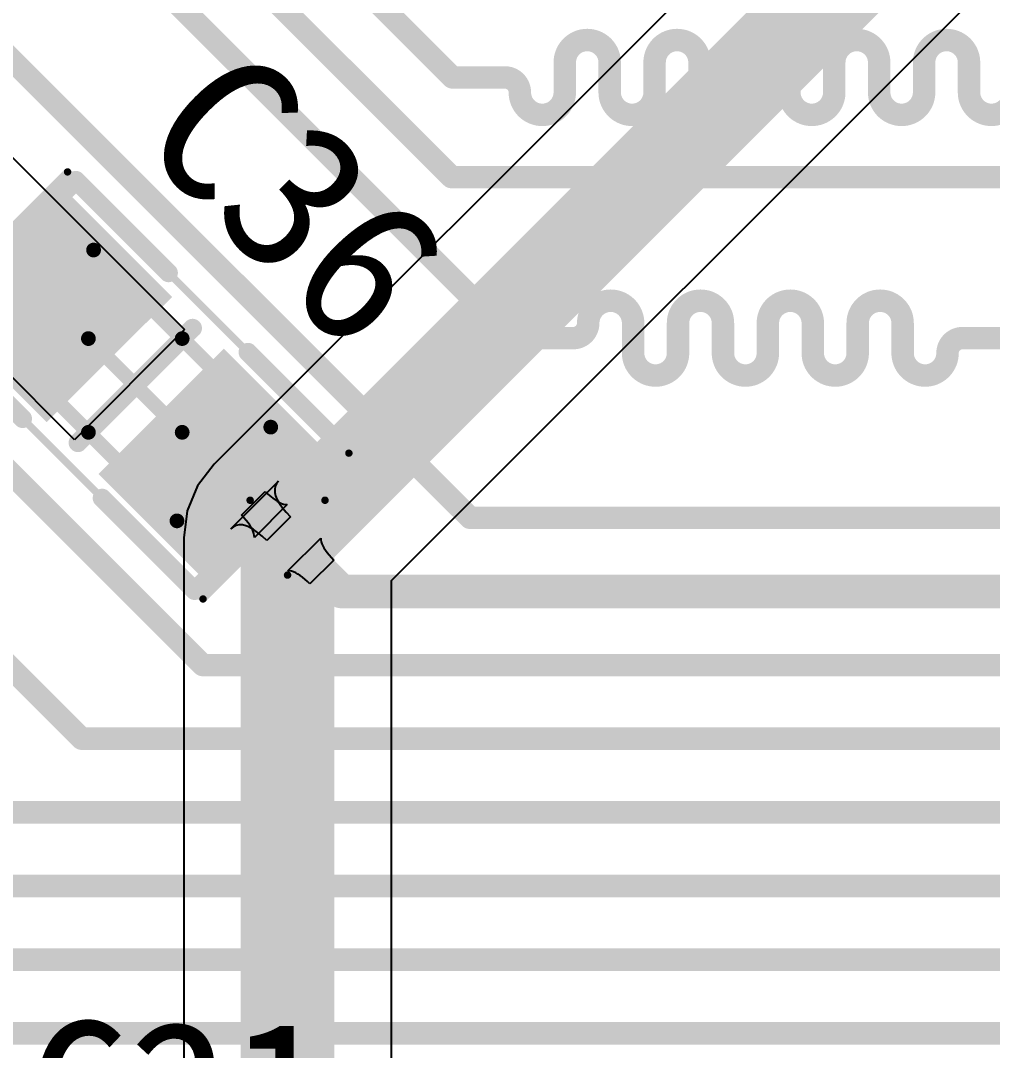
# Model space of a CAD drawing. Header units: millimetres. Extents: x 80 to 220, y 44 to 120.
# Drawn here: x 109.66 to 116.26, y 76.71 to 83.7 of the extents above; entities that cross this region are included whole.
import ezdxf

# ---------------------------------------------------------------- set-up
doc = ezdxf.new("R2010")
doc.units = ezdxf.units.MM
for name, color, linetype in [('BottomLayer', 5, 'Continuous'), ('DrillDrawing', 1, 'Continuous'), ('Mechanical13', 56, 'Continuous'), ('Mechanical15', 56, 'Continuous'), ('MultiLayer', 9, 'Continuous'), ('TopLayer', 1, 'Continuous'), ('TopOverlay', 2, 'Continuous'), ('TopPaste', 8, 'Continuous'), ('TopSolder', 216, 'Continuous'), ('ViaHoleLayer', 16, 'Continuous')]:
    doc.layers.add(name, color=color, linetype=linetype)

# ---------------------------------------------------------------- blocks, each defined once
blk = doc.blocks.new('C0603_99')
at = {"layer": 'Mechanical13', "const_width": 0.1}
for points in [[(-0.85, -0.45), (-0.85, 0.45)], [(-0.85, 0.45), (0.85, 0.45)], [(0.85, -0.45), (0.85, 0.45)], [(-0.85, -0.45), (0.85, -0.45)]]:
    blk.add_lwpolyline(points, dxfattribs=at)
at = {"layer": 'Mechanical13', "const_width": 0.05}
for points in [[(-0.875, 0.45, 1), (-0.825, 0.45, 1)], [(-0.875, 0.45, 1), (-0.825, 0.45, 1)], [(0.825, 0.45, 1), (0.875, 0.45, 1)], [(0.825, 0.45, 1), (0.875, 0.45, 1)], [(-0.875, -0.45, 1), (-0.825, -0.45, 1)], [(-0.875, -0.45, 1), (-0.825, -0.45, 1)], [(0.825, -0.45, 1), (0.875, -0.45, 1)], [(0.825, -0.45, 1), (0.875, -0.45, 1)]]:
    blk.add_lwpolyline(points, format="xyb", close=True, dxfattribs=at)
at = {"layer": 'Mechanical15'}
for points, const_width in [([(-1.35, 0.7), (1.35, 0.7)], 0.05), ([(-1.35, -0.7), (-1.35, 0.7)], 0.05), ([(1.35, -0.7), (1.35, 0.7)], 0.05), ([(0, -0.45), (0, 0.45)], 0.1), ([(-0.45, 0), (0.45, 0)], 0.1), ([(-1.35, -0.7), (1.35, -0.7)], 0.05)]:
    blk.add_lwpolyline(points, dxfattribs=dict(at, const_width=const_width))
for points, const_width in [([(-1.3625, 0.7, 1), (-1.3375, 0.7, 1)], 0.025), ([(-1.3625, 0.7, 1), (-1.3375, 0.7, 1)], 0.025), ([(1.3375, 0.7, 1), (1.3625, 0.7, 1)], 0.025), ([(1.3375, 0.7, 1), (1.3625, 0.7, 1)], 0.025), ([(-0.025, 0.45, 1), (0.025, 0.45, 1)], 0.05), ([(-0.475, 0, 1), (-0.425, 0, 1)], 0.05), ([(0.425, 0, 1), (0.475, 0, 1)], 0.05), ([(-0.025, -0.45, 1), (0.025, -0.45, 1)], 0.05), ([(-1.3625, -0.7, 1), (-1.3375, -0.7, 1)], 0.025), ([(-1.3625, -0.7, 1), (-1.3375, -0.7, 1)], 0.025), ([(1.3375, -0.7, 1), (1.3625, -0.7, 1)], 0.025), ([(1.3375, -0.7, 1), (1.3625, -0.7, 1)], 0.025)]:
    blk.add_lwpolyline(points, format="xyb", close=True, dxfattribs=dict(at, const_width=const_width))
at = {"layer": 'TopLayer'}
for points in [[(-0.35, -0.5), (-0.35, 0.5), (-1.15, -0.5), (-1.15, 0.5)], [(1.15, -0.5), (1.15, 0.5), (0.35, -0.5), (0.35, 0.5)]]:
    blk.add_solid(points, dxfattribs=at)
at = {"layer": 'TopOverlay', "const_width": 0.127}
for points in [[(-1.27, -0.7), (-1.27, 0.7)], [(-1.27, 0.7), (-0.381, 0.7)], [(0.381, 0.7), (1.27, 0.7)], [(1.27, -0.7), (1.27, 0.7)], [(0, -0.55), (0, 0.55)], [(-1.27, -0.7), (-0.381, -0.7)], [(0.381, -0.7), (1.27, -0.7)]]:
    blk.add_lwpolyline(points, dxfattribs=at)
at = {"layer": 'TopOverlay', "const_width": 0.0635}
for points in [[(-1.3017, 0.7, 1), (-1.2383, 0.7, 1)], [(-1.3017, 0.7, 1), (-1.2383, 0.7, 1)], [(-0.4128, 0.7, 1), (-0.3493, 0.7, 1)], [(0.3493, 0.7, 1), (0.4128, 0.7, 1)], [(1.2383, 0.7, 1), (1.3017, 0.7, 1)], [(1.2383, 0.7, 1), (1.3017, 0.7, 1)], [(-0.0318, 0.55, 1), (0.0318, 0.55, 1)], [(-0.0318, -0.55, 1), (0.0318, -0.55, 1)], [(-1.3017, -0.7, 1), (-1.2383, -0.7, 1)], [(-1.3017, -0.7, 1), (-1.2383, -0.7, 1)], [(-0.4128, -0.7, 1), (-0.3493, -0.7, 1)], [(0.3493, -0.7, 1), (0.4128, -0.7, 1)], [(1.2383, -0.7, 1), (1.3017, -0.7, 1)], [(1.2383, -0.7, 1), (1.3017, -0.7, 1)]]:
    blk.add_lwpolyline(points, format="xyb", close=True, dxfattribs=at)
at = {"layer": 'TopPaste'}
for points in [[(-0.35, -0.5), (-0.35, 0.5), (-1.15, -0.5), (-1.15, 0.5)], [(1.15, -0.5), (1.15, 0.5), (0.35, -0.5), (0.35, 0.5)]]:
    blk.add_solid(points, dxfattribs=at)
at = {"layer": 'TopSolder'}
for points in [[(-0.2484, -0.6016), (-0.2484, 0.6016), (-1.2516, -0.6016), (-1.2516, 0.6016)], [(1.2516, -0.6016), (1.2516, 0.6016), (0.2484, -0.6016), (0.2484, 0.6016)]]:
    blk.add_solid(points, dxfattribs=at)

msp = doc.modelspace()

# ---------------------------------------------------------------- linework, layer by layer
at = {"layer": 'BottomLayer'}
for p, q in [((120.0385, 89.7543), (110.9767, 80.6926)), ((112.1794, 79.9026), (121.2412, 88.9643)), ((110.9767, 80.6926), (110.8648, 80.5467)), ((110.8648, 80.5467), (110.7944, 80.3767)), ((110.7944, 80.3767), (110.7704, 80.1944)), ((110.7704, 80.1944), (110.7704, 75.6559)), ((112.1794, 75.9477), (112.1794, 79.9026))]:
    msp.add_line(p, q, dxfattribs=at)
at = {"layer": 'BottomLayer', "const_width": 0.635}
for points in [[(111.4749, 80.1944), (120.743, 89.4625)], [(111.4749, 75.6559), (111.4749, 80.1944)]]:
    msp.add_lwpolyline(points, dxfattribs=at)
at = {"layer": 'BottomLayer'}
for points, const_width in [([(111.3162, 80.1944, 1), (111.6337, 80.1944, 1)], 0.3175), ([(111.3162, 80.1944, 1), (111.6337, 80.1944, 1)], 0.3175), ([(111.3624, 80.1944, 1), (111.5874, 80.1944, 1)], 0.225)]:
    msp.add_lwpolyline(points, format="xyb", close=True, dxfattribs=dict(at, const_width=const_width))
at = {"layer": 'DrillDrawing', "const_width": 0.0508}
for points in [[(111.2209, 80.4484), (111.7289, 80.4484)], [(111.2209, 80.4484), (111.4749, 79.9404)], [(111.4749, 79.9404), (111.7289, 80.4484)]]:
    msp.add_lwpolyline(points, dxfattribs=at)
at = {"layer": 'DrillDrawing', "const_width": 0.0254}
for points in [[(111.2082, 80.4484, 1), (111.2336, 80.4484, 1)], [(111.2082, 80.4484, 1), (111.2336, 80.4484, 1)], [(111.7162, 80.4484, 1), (111.7416, 80.4484, 1)], [(111.7162, 80.4484, 1), (111.7416, 80.4484, 1)], [(111.4622, 79.9404, 1), (111.4876, 79.9404, 1)], [(111.4622, 79.9404, 1), (111.4876, 79.9404, 1)]]:
    msp.add_lwpolyline(points, format="xyb", close=True, dxfattribs=at)
at = {"layer": 'MultiLayer', "const_width": 0.225}
msp.add_lwpolyline([(111.3624, 80.1944, 1), (111.5874, 80.1944, 1)], format="xyb", close=True, dxfattribs=at)
at = {"layer": 'TopLayer'}
for p, q in [((109.2757, 83.1073), (110.7765, 81.6065)), ((110.0294, 80.8594), (108.5715, 82.3173)), ((110.7765, 81.6065), (110.0294, 80.8594)), ((111.091, 80.2551), (111.4143, 80.5783)), ((111.3916, 80.5428), (111.3876, 80.5226)), ((111.4005, 80.5614), (111.3916, 80.5428)), ((111.4143, 80.5783), (111.4005, 80.5614)), ((111.1616, 80.3461), (111.3232, 80.5077)), ((111.3232, 80.5077), (111.3407, 80.4908)), ((111.3407, 80.4908), (111.374, 80.4624)), ((111.3876, 80.5226), (111.3884, 80.5008)), ((111.3884, 80.5008), (111.394, 80.4773)), ((111.394, 80.4773), (111.4046, 80.4523)), ((111.4727, 80.4194), (111.2499, 80.1966)), ((111.374, 80.4624), (111.3898, 80.4509)), ((111.3898, 80.4509), (111.4051, 80.4412)), ((111.4046, 80.4523), (111.4199, 80.4256)), ((111.4051, 80.4412), (111.4197, 80.4332)), ((111.4197, 80.4332), (111.4338, 80.4271)), ((111.4199, 80.4256), (111.4401, 80.3973)), ((111.4338, 80.4271), (111.4473, 80.4227)), ((111.4401, 80.3973), (111.4652, 80.3674)), ((111.4473, 80.4227), (111.4603, 80.4202)), ((111.4603, 80.4202), (111.4727, 80.4194)), ((111.1936, 80.3116), (111.1616, 80.3461)), ((111.4951, 80.3359), (111.3334, 80.1742)), ((111.4652, 80.3674), (111.4951, 80.3359)), ((111.1079, 80.2688), (111.091, 80.2551)), ((111.1265, 80.2777), (111.1079, 80.2688)), ((111.1467, 80.2817), (111.1265, 80.2777)), ((111.1686, 80.2809), (111.1467, 80.2817)), ((111.192, 80.2753), (111.1686, 80.2809)), ((111.217, 80.2648), (111.192, 80.2753)), ((111.2069, 80.2953), (111.1936, 80.3116)), ((111.2184, 80.2795), (111.2069, 80.2953)), ((111.2437, 80.2494), (111.217, 80.2648)), ((111.2281, 80.2642), (111.2184, 80.2795)), ((111.2361, 80.2496), (111.2281, 80.2642)), ((111.2422, 80.2355), (111.2361, 80.2496)), ((111.2466, 80.222), (111.2422, 80.2355)), ((111.272, 80.2292), (111.2437, 80.2494)), ((111.2491, 80.209), (111.2466, 80.222)), ((111.2499, 80.1966), (111.2491, 80.209)), ((111.3019, 80.2041), (111.272, 80.2292)), ((111.3334, 80.1742), (111.3019, 80.2041)), ((111.4772, 79.9694), (111.6999, 80.1921)), ((111.6999, 80.1921), (111.7007, 80.1798)), ((111.7007, 80.1798), (111.7032, 80.1668)), ((111.7032, 80.1668), (111.7076, 80.1533)), ((111.7076, 80.1533), (111.7137, 80.1392)), ((111.7137, 80.1392), (111.7217, 80.1245)), ((111.7217, 80.1245), (111.7314, 80.1093)), ((111.7314, 80.1093), (111.7429, 80.0935)), ((111.7429, 80.0935), (111.7562, 80.0772)), ((111.7562, 80.0772), (111.7882, 80.0427)), ((111.7882, 80.0427), (111.6266, 79.8811)), ((111.4895, 79.9686), (111.4772, 79.9694)), ((111.5025, 79.9661), (111.4895, 79.9686)), ((111.516, 79.9617), (111.5025, 79.9661)), ((111.5301, 79.9556), (111.516, 79.9617)), ((111.5448, 79.9476), (111.5301, 79.9556)), ((111.56, 79.9379), (111.5448, 79.9476)), ((111.5758, 79.9264), (111.56, 79.9379)), ((111.6091, 79.898), (111.5758, 79.9264)), ((111.6266, 79.8811), (111.6091, 79.898))]:
    msp.add_line(p, q, dxfattribs=at)
for points, const_width in [([(106.0695, 89.8431), (112.594, 83.3186)], 0.1524), ([(106.8061, 88.424), (112.5879, 82.6422)], 0.1524), ([(107.6424, 86.9052), (112.9986, 81.549)], 0.1524), ([(109.4349, 83.6073), (112.7127, 80.3296)], 0.1524), ([(113.356, 83.3186), (113.356, 83.4202)], 0.1524), ([(113.6608, 83.3186), (113.6608, 83.4202)], 0.1524), ([(113.9656, 83.3186), (113.9656, 83.4202)], 0.1524), ([(114.2704, 83.3186), (114.2704, 83.4202)], 0.1524), ([(114.5752, 83.3186), (114.5752, 83.4202)], 0.1524), ([(114.88, 83.3186), (114.88, 83.4202)], 0.1524), ([(115.1848, 83.3186), (115.1848, 83.4202)], 0.1524), ([(115.4896, 83.3186), (115.4896, 83.4202)], 0.1524), ([(115.7944, 83.3186), (115.7944, 83.4202)], 0.1524), ([(116.0992, 83.3186), (116.0992, 83.4202)], 0.1524), ([(112.594, 83.3186), (112.7464, 83.3186)], 0.1524), ([(112.7464, 83.3186), (112.9496, 83.3186)], 0.1524), ([(113.356, 83.217), (113.356, 83.3186)], 0.1524), ([(113.6608, 83.217), (113.6608, 83.3186)], 0.1524), ([(113.9656, 83.217), (113.9656, 83.3186)], 0.1524), ([(114.2704, 83.217), (114.2704, 83.3186)], 0.1524), ([(114.5752, 83.217), (114.5752, 83.3186)], 0.1524), ([(114.88, 83.217), (114.88, 83.3186)], 0.1524), ([(115.1848, 83.217), (115.1848, 83.3186)], 0.1524), ([(115.4896, 83.217), (115.4896, 83.3186)], 0.1524), ([(115.7944, 83.217), (115.7944, 83.3186)], 0.1524), ([(116.0992, 83.217), (116.0992, 83.3186)], 0.1524), ([(112.5879, 82.6422), (118.1035, 82.6422)], 0.1524), ([(108.0413, 82.1883), (110.9, 79.3296)], 0.1524), ([(113.8198, 81.549), (113.8198, 81.6506)], 0.1524), ([(114.1246, 81.549), (114.1246, 81.6506)], 0.1524), ([(114.4294, 81.549), (114.4294, 81.6506)], 0.1524), ([(114.7342, 81.549), (114.7342, 81.6506)], 0.1524), ([(115.039, 81.549), (115.039, 81.6506)], 0.1524), ([(115.3438, 81.549), (115.3438, 81.6506)], 0.1524), ([(115.6486, 81.549), (115.6486, 81.6506)], 0.1524), ([(112.9986, 81.549), (113.3626, 81.549)], 0.1524), ([(113.3626, 81.549), (113.4134, 81.549)], 0.1524), ([(113.8198, 81.4474), (113.8198, 81.549)], 0.1524), ([(114.1246, 81.4474), (114.1246, 81.549)], 0.1524), ([(114.4294, 81.4474), (114.4294, 81.549)], 0.1524), ([(114.7342, 81.4474), (114.7342, 81.549)], 0.1524), ([(115.039, 81.4474), (115.039, 81.549)], 0.1524), ([(115.3438, 81.4474), (115.3438, 81.549)], 0.1524), ([(115.6486, 81.4474), (115.6486, 81.549)], 0.1524), ([(116.055, 81.549), (116.1312, 81.549)], 0.1524), ([(116.1312, 81.549), (116.3845, 81.549)], 0.1524), ([(110.9719, 80.6974), (111.4749, 80.1944)], 0.2286), ([(112.7127, 80.3296), (117.6936, 80.3296)], 0.1524), ([(111.4749, 80.1944), (111.8397, 79.8296)], 0.2286), ([(111.8397, 79.8296), (117.6936, 79.8296)], 0.2286), ([(109.2348, 79.6735), (110.0787, 78.8296)], 0.1524), ([(110.9, 79.3296), (117.6936, 79.3296)], 0.1524), ([(110.0787, 78.8296), (117.6936, 78.8296)], 0.1524), ([(109.1055, 78.3296), (117.6936, 78.3296)], 0.1524), ([(107.5472, 77.8296), (117.6936, 77.8296)], 0.1524), ([(105.8642, 77.3296), (117.6936, 77.3296)], 0.1524), ([(105.125, 76.8296), (117.6936, 76.8296)], 0.1524)]:
    msp.add_lwpolyline(points, dxfattribs=dict(at, const_width=const_width))
at = {"layer": 'TopLayer', "const_width": 0.1524}
for points in [[(113.356, 83.4202, -0.414214), (113.5084, 83.5726)], [(113.5084, 83.5726, -0.414214), (113.6608, 83.4202)], [(113.9656, 83.4202, -0.414214), (114.118, 83.5726)], [(114.118, 83.5726, -0.414214), (114.2704, 83.4202)], [(114.5752, 83.4202, -0.414214), (114.7276, 83.5726)], [(114.7276, 83.5726, -0.414214), (114.88, 83.4202)], [(115.1848, 83.4202, -0.414214), (115.3372, 83.5726)], [(115.3372, 83.5726, -0.414214), (115.4896, 83.4202)], [(115.7944, 83.4202, -0.414214), (115.9468, 83.5726)], [(115.9468, 83.5726, -0.414214), (116.0992, 83.4202)], [(112.9496, 83.3186, -0.414214), (113.0512, 83.217)], [(113.2036, 83.0646, -0.414214), (113.0512, 83.217)], [(113.356, 83.217, -0.414214), (113.2036, 83.0646)], [(113.8132, 83.0646, -0.414214), (113.6608, 83.217)], [(113.9656, 83.217, -0.414214), (113.8132, 83.0646)], [(114.4228, 83.0646, -0.414214), (114.2704, 83.217)], [(114.5752, 83.217, -0.414214), (114.4228, 83.0646)], [(115.0324, 83.0646, -0.414214), (114.88, 83.217)], [(115.1848, 83.217, -0.414214), (115.0324, 83.0646)], [(115.642, 83.0646, -0.414214), (115.4896, 83.217)], [(115.7944, 83.217, -0.414214), (115.642, 83.0646)], [(116.2516, 83.0646, -0.414214), (116.0992, 83.217)], [(116.404, 83.217, -0.414214), (116.2516, 83.0646)], [(113.515, 81.6506, -0.414214), (113.6674, 81.803)], [(113.6674, 81.803, -0.414214), (113.8198, 81.6506)], [(114.1246, 81.6506, -0.414214), (114.277, 81.803)], [(114.277, 81.803, -0.414214), (114.4294, 81.6506)], [(114.7342, 81.6506, -0.414214), (114.8866, 81.803)], [(114.8866, 81.803, -0.414214), (115.039, 81.6506)], [(115.3438, 81.6506, -0.414214), (115.4962, 81.803)], [(115.4962, 81.803, -0.414214), (115.6486, 81.6506)], [(113.515, 81.6506, -0.414214), (113.4134, 81.549)], [(115.9534, 81.4474, -0.414214), (116.055, 81.549)], [(113.9722, 81.295, -0.414214), (113.8198, 81.4474)], [(114.1246, 81.4474, -0.414214), (113.9722, 81.295)], [(114.5818, 81.295, -0.414214), (114.4294, 81.4474)], [(114.7342, 81.4474, -0.414214), (114.5818, 81.295)], [(115.1914, 81.295, -0.414214), (115.039, 81.4474)], [(115.3438, 81.4474, -0.414214), (115.1914, 81.295)], [(115.801, 81.295, -0.414214), (115.6486, 81.4474)], [(115.9534, 81.4474, -0.414214), (115.801, 81.295)]]:
    msp.add_lwpolyline(points, format="xyb", dxfattribs=at)
at = {"layer": 'TopLayer'}
for points, const_width in [([(113.4703, 83.5726, 1), (113.5465, 83.5726, 1)], 0.0762), ([(113.4703, 83.5726, 1), (113.5465, 83.5726, 1)], 0.0762), ([(114.0799, 83.5726, 1), (114.1561, 83.5726, 1)], 0.0762), ([(114.0799, 83.5726, 1), (114.1561, 83.5726, 1)], 0.0762), ([(114.6895, 83.5726, 1), (114.7657, 83.5726, 1)], 0.0762), ([(114.6895, 83.5726, 1), (114.7657, 83.5726, 1)], 0.0762), ([(115.2991, 83.5726, 1), (115.3753, 83.5726, 1)], 0.0762), ([(115.2991, 83.5726, 1), (115.3753, 83.5726, 1)], 0.0762), ([(115.9087, 83.5726, 1), (115.9849, 83.5726, 1)], 0.0762), ([(115.9087, 83.5726, 1), (115.9849, 83.5726, 1)], 0.0762), ([(113.3179, 83.4202, 1), (113.3941, 83.4202, 1)], 0.0762), ([(113.3179, 83.4202, 1), (113.3941, 83.4202, 1)], 0.0762), ([(113.6227, 83.4202, 1), (113.6989, 83.4202, 1)], 0.0762), ([(113.6227, 83.4202, 1), (113.6989, 83.4202, 1)], 0.0762), ([(113.9275, 83.4202, 1), (114.0037, 83.4202, 1)], 0.0762), ([(113.9275, 83.4202, 1), (114.0037, 83.4202, 1)], 0.0762), ([(114.2323, 83.4202, 1), (114.3085, 83.4202, 1)], 0.0762), ([(114.2323, 83.4202, 1), (114.3085, 83.4202, 1)], 0.0762), ([(114.5371, 83.4202, 1), (114.6133, 83.4202, 1)], 0.0762), ([(114.5371, 83.4202, 1), (114.6133, 83.4202, 1)], 0.0762), ([(114.8419, 83.4202, 1), (114.9181, 83.4202, 1)], 0.0762), ([(114.8419, 83.4202, 1), (114.9181, 83.4202, 1)], 0.0762), ([(115.1467, 83.4202, 1), (115.2229, 83.4202, 1)], 0.0762), ([(115.1467, 83.4202, 1), (115.2229, 83.4202, 1)], 0.0762), ([(115.4515, 83.4202, 1), (115.5277, 83.4202, 1)], 0.0762), ([(115.4515, 83.4202, 1), (115.5277, 83.4202, 1)], 0.0762), ([(115.7563, 83.4202, 1), (115.8325, 83.4202, 1)], 0.0762), ([(115.7563, 83.4202, 1), (115.8325, 83.4202, 1)], 0.0762), ([(116.0611, 83.4202, 1), (116.1373, 83.4202, 1)], 0.0762), ([(116.0611, 83.4202, 1), (116.1373, 83.4202, 1)], 0.0762), ([(112.5559, 83.3186, 1), (112.6321, 83.3186, 1)], 0.0762), ([(112.5559, 83.3186, 1), (112.6321, 83.3186, 1)], 0.0762), ([(112.7083, 83.3186, 1), (112.7845, 83.3186, 1)], 0.0762), ([(112.7083, 83.3186, 1), (112.7845, 83.3186, 1)], 0.0762), ([(112.9115, 83.3186, 1), (112.9877, 83.3186, 1)], 0.0762), ([(112.9115, 83.3186, 1), (112.9877, 83.3186, 1)], 0.0762), ([(113.3179, 83.3186, 1), (113.3941, 83.3186, 1)], 0.0762), ([(113.3179, 83.3186, 1), (113.3941, 83.3186, 1)], 0.0762), ([(113.6227, 83.3186, 1), (113.6989, 83.3186, 1)], 0.0762), ([(113.6227, 83.3186, 1), (113.6989, 83.3186, 1)], 0.0762), ([(113.9275, 83.3186, 1), (114.0037, 83.3186, 1)], 0.0762), ([(113.9275, 83.3186, 1), (114.0037, 83.3186, 1)], 0.0762), ([(114.2323, 83.3186, 1), (114.3085, 83.3186, 1)], 0.0762), ([(114.2323, 83.3186, 1), (114.3085, 83.3186, 1)], 0.0762), ([(114.5371, 83.3186, 1), (114.6133, 83.3186, 1)], 0.0762), ([(114.5371, 83.3186, 1), (114.6133, 83.3186, 1)], 0.0762), ([(114.8419, 83.3186, 1), (114.9181, 83.3186, 1)], 0.0762), ([(114.8419, 83.3186, 1), (114.9181, 83.3186, 1)], 0.0762), ([(115.1467, 83.3186, 1), (115.2229, 83.3186, 1)], 0.0762), ([(115.1467, 83.3186, 1), (115.2229, 83.3186, 1)], 0.0762), ([(115.4515, 83.3186, 1), (115.5277, 83.3186, 1)], 0.0762), ([(115.4515, 83.3186, 1), (115.5277, 83.3186, 1)], 0.0762), ([(115.7563, 83.3186, 1), (115.8325, 83.3186, 1)], 0.0762), ([(115.7563, 83.3186, 1), (115.8325, 83.3186, 1)], 0.0762), ([(116.0611, 83.3186, 1), (116.1373, 83.3186, 1)], 0.0762), ([(116.0611, 83.3186, 1), (116.1373, 83.3186, 1)], 0.0762), ([(113.0131, 83.217, 1), (113.0893, 83.217, 1)], 0.0762), ([(113.0131, 83.217, 1), (113.0893, 83.217, 1)], 0.0762), ([(113.3179, 83.217, 1), (113.3941, 83.217, 1)], 0.0762), ([(113.3179, 83.217, 1), (113.3941, 83.217, 1)], 0.0762), ([(113.6227, 83.217, 1), (113.6989, 83.217, 1)], 0.0762), ([(113.6227, 83.217, 1), (113.6989, 83.217, 1)], 0.0762), ([(113.9275, 83.217, 1), (114.0037, 83.217, 1)], 0.0762), ([(113.9275, 83.217, 1), (114.0037, 83.217, 1)], 0.0762), ([(114.2323, 83.217, 1), (114.3085, 83.217, 1)], 0.0762), ([(114.2323, 83.217, 1), (114.3085, 83.217, 1)], 0.0762), ([(114.5371, 83.217, 1), (114.6133, 83.217, 1)], 0.0762), ([(114.5371, 83.217, 1), (114.6133, 83.217, 1)], 0.0762), ([(114.8419, 83.217, 1), (114.9181, 83.217, 1)], 0.0762), ([(114.8419, 83.217, 1), (114.9181, 83.217, 1)], 0.0762), ([(115.1467, 83.217, 1), (115.2229, 83.217, 1)], 0.0762), ([(115.1467, 83.217, 1), (115.2229, 83.217, 1)], 0.0762), ([(115.4515, 83.217, 1), (115.5277, 83.217, 1)], 0.0762), ([(115.4515, 83.217, 1), (115.5277, 83.217, 1)], 0.0762), ([(115.7563, 83.217, 1), (115.8325, 83.217, 1)], 0.0762), ([(115.7563, 83.217, 1), (115.8325, 83.217, 1)], 0.0762), ([(116.0611, 83.217, 1), (116.1373, 83.217, 1)], 0.0762), ([(116.0611, 83.217, 1), (116.1373, 83.217, 1)], 0.0762), ([(113.1655, 83.0646, 1), (113.2417, 83.0646, 1)], 0.0762), ([(113.1655, 83.0646, 1), (113.2417, 83.0646, 1)], 0.0762), ([(113.7751, 83.0646, 1), (113.8513, 83.0646, 1)], 0.0762), ([(113.7751, 83.0646, 1), (113.8513, 83.0646, 1)], 0.0762), ([(114.3847, 83.0646, 1), (114.4609, 83.0646, 1)], 0.0762), ([(114.3847, 83.0646, 1), (114.4609, 83.0646, 1)], 0.0762), ([(114.9943, 83.0646, 1), (115.0705, 83.0646, 1)], 0.0762), ([(114.9943, 83.0646, 1), (115.0705, 83.0646, 1)], 0.0762), ([(115.6039, 83.0646, 1), (115.6801, 83.0646, 1)], 0.0762), ([(115.6039, 83.0646, 1), (115.6801, 83.0646, 1)], 0.0762), ([(116.2135, 83.0646, 1), (116.2897, 83.0646, 1)], 0.0762), ([(116.2135, 83.0646, 1), (116.2897, 83.0646, 1)], 0.0762), ([(112.5498, 82.6422, 1), (112.626, 82.6422, 1)], 0.0762), ([(112.5498, 82.6422, 1), (112.626, 82.6422, 1)], 0.0762), ([(113.6293, 81.803, 1), (113.7055, 81.803, 1)], 0.0762), ([(113.6293, 81.803, 1), (113.7055, 81.803, 1)], 0.0762), ([(114.2389, 81.803, 1), (114.3151, 81.803, 1)], 0.0762), ([(114.2389, 81.803, 1), (114.3151, 81.803, 1)], 0.0762), ([(114.8485, 81.803, 1), (114.9247, 81.803, 1)], 0.0762), ([(114.8485, 81.803, 1), (114.9247, 81.803, 1)], 0.0762), ([(115.4581, 81.803, 1), (115.5343, 81.803, 1)], 0.0762), ([(115.4581, 81.803, 1), (115.5343, 81.803, 1)], 0.0762), ([(113.4769, 81.6506, 1), (113.5531, 81.6506, 1)], 0.0762), ([(113.4769, 81.6506, 1), (113.5531, 81.6506, 1)], 0.0762), ([(113.7817, 81.6506, 1), (113.8579, 81.6506, 1)], 0.0762), ([(113.7817, 81.6506, 1), (113.8579, 81.6506, 1)], 0.0762), ([(114.0865, 81.6506, 1), (114.1627, 81.6506, 1)], 0.0762), ([(114.0865, 81.6506, 1), (114.1627, 81.6506, 1)], 0.0762), ([(114.3913, 81.6506, 1), (114.4675, 81.6506, 1)], 0.0762), ([(114.3913, 81.6506, 1), (114.4675, 81.6506, 1)], 0.0762), ([(114.6961, 81.6506, 1), (114.7723, 81.6506, 1)], 0.0762), ([(114.6961, 81.6506, 1), (114.7723, 81.6506, 1)], 0.0762), ([(115.0009, 81.6506, 1), (115.0771, 81.6506, 1)], 0.0762), ([(115.0009, 81.6506, 1), (115.0771, 81.6506, 1)], 0.0762), ([(115.3057, 81.6506, 1), (115.3819, 81.6506, 1)], 0.0762), ([(115.3057, 81.6506, 1), (115.3819, 81.6506, 1)], 0.0762), ([(115.6105, 81.6506, 1), (115.6867, 81.6506, 1)], 0.0762), ([(115.6105, 81.6506, 1), (115.6867, 81.6506, 1)], 0.0762), ([(112.9605, 81.549, 1), (113.0367, 81.549, 1)], 0.0762), ([(112.9605, 81.549, 1), (113.0367, 81.549, 1)], 0.0762), ([(113.3245, 81.549, 1), (113.4007, 81.549, 1)], 0.0762), ([(113.3245, 81.549, 1), (113.4007, 81.549, 1)], 0.0762), ([(113.3753, 81.549, 1), (113.4515, 81.549, 1)], 0.0762), ([(113.3753, 81.549, 1), (113.4515, 81.549, 1)], 0.0762), ([(113.7817, 81.549, 1), (113.8579, 81.549, 1)], 0.0762), ([(113.7817, 81.549, 1), (113.8579, 81.549, 1)], 0.0762), ([(114.0865, 81.549, 1), (114.1627, 81.549, 1)], 0.0762), ([(114.0865, 81.549, 1), (114.1627, 81.549, 1)], 0.0762), ([(114.3913, 81.549, 1), (114.4675, 81.549, 1)], 0.0762), ([(114.3913, 81.549, 1), (114.4675, 81.549, 1)], 0.0762), ([(114.6961, 81.549, 1), (114.7723, 81.549, 1)], 0.0762), ([(114.6961, 81.549, 1), (114.7723, 81.549, 1)], 0.0762), ([(115.0009, 81.549, 1), (115.0771, 81.549, 1)], 0.0762), ([(115.0009, 81.549, 1), (115.0771, 81.549, 1)], 0.0762), ([(115.3057, 81.549, 1), (115.3819, 81.549, 1)], 0.0762), ([(115.3057, 81.549, 1), (115.3819, 81.549, 1)], 0.0762), ([(115.6105, 81.549, 1), (115.6867, 81.549, 1)], 0.0762), ([(115.6105, 81.549, 1), (115.6867, 81.549, 1)], 0.0762), ([(116.0169, 81.549, 1), (116.0931, 81.549, 1)], 0.0762), ([(116.0169, 81.549, 1), (116.0931, 81.549, 1)], 0.0762), ([(116.0931, 81.549, 1), (116.1693, 81.549, 1)], 0.0762), ([(116.0931, 81.549, 1), (116.1693, 81.549, 1)], 0.0762), ([(113.7817, 81.4474, 1), (113.8579, 81.4474, 1)], 0.0762), ([(113.7817, 81.4474, 1), (113.8579, 81.4474, 1)], 0.0762), ([(114.0865, 81.4474, 1), (114.1627, 81.4474, 1)], 0.0762), ([(114.0865, 81.4474, 1), (114.1627, 81.4474, 1)], 0.0762), ([(114.3913, 81.4474, 1), (114.4675, 81.4474, 1)], 0.0762), ([(114.3913, 81.4474, 1), (114.4675, 81.4474, 1)], 0.0762), ([(114.6961, 81.4474, 1), (114.7723, 81.4474, 1)], 0.0762), ([(114.6961, 81.4474, 1), (114.7723, 81.4474, 1)], 0.0762), ([(115.0009, 81.4474, 1), (115.0771, 81.4474, 1)], 0.0762), ([(115.0009, 81.4474, 1), (115.0771, 81.4474, 1)], 0.0762), ([(115.3057, 81.4474, 1), (115.3819, 81.4474, 1)], 0.0762), ([(115.3057, 81.4474, 1), (115.3819, 81.4474, 1)], 0.0762), ([(115.6105, 81.4474, 1), (115.6867, 81.4474, 1)], 0.0762), ([(115.6105, 81.4474, 1), (115.6867, 81.4474, 1)], 0.0762), ([(115.9153, 81.4474, 1), (115.9915, 81.4474, 1)], 0.0762), ([(115.9153, 81.4474, 1), (115.9915, 81.4474, 1)], 0.0762), ([(113.9341, 81.295, 1), (114.0103, 81.295, 1)], 0.0762), ([(113.9341, 81.295, 1), (114.0103, 81.295, 1)], 0.0762), ([(114.5437, 81.295, 1), (114.6199, 81.295, 1)], 0.0762), ([(114.5437, 81.295, 1), (114.6199, 81.295, 1)], 0.0762), ([(115.1533, 81.295, 1), (115.2295, 81.295, 1)], 0.0762), ([(115.1533, 81.295, 1), (115.2295, 81.295, 1)], 0.0762), ([(115.7629, 81.295, 1), (115.8391, 81.295, 1)], 0.0762), ([(115.7629, 81.295, 1), (115.8391, 81.295, 1)], 0.0762), ([(110.9148, 80.6974, 1), (111.0291, 80.6974, 1)], 0.1143), ([(111.3624, 80.1944, 1), (111.5874, 80.1944, 1)], 0.225), ([(112.6746, 80.3296, 1), (112.7508, 80.3296, 1)], 0.0762), ([(112.6746, 80.3296, 1), (112.7508, 80.3296, 1)], 0.0762), ([(111.4178, 80.1944, 1), (111.5321, 80.1944, 1)], 0.1143), ([(111.4178, 80.1944, 1), (111.5321, 80.1944, 1)], 0.1143), ([(111.7826, 79.8296, 1), (111.8969, 79.8296, 1)], 0.1143), ([(111.7826, 79.8296, 1), (111.8969, 79.8296, 1)], 0.1143), ([(110.8619, 79.3296, 1), (110.9381, 79.3296, 1)], 0.0762), ([(110.8619, 79.3296, 1), (110.9381, 79.3296, 1)], 0.0762), ([(110.0406, 78.8296, 1), (110.1168, 78.8296, 1)], 0.0762), ([(110.0406, 78.8296, 1), (110.1168, 78.8296, 1)], 0.0762)]:
    msp.add_lwpolyline(points, format="xyb", close=True, dxfattribs=dict(at, const_width=const_width))
at = {"layer": 'ViaHoleLayer', "const_width": 0.1}
msp.add_lwpolyline([(111.4249, 80.1944, 1), (111.5249, 80.1944, 1)], format="xyb", close=True, dxfattribs=at)

# ---------------------------------------------------------------- block references
at = {"rotation": 315}
msp.add_blockref('C0603_99', (110.4416, 81.2277), dxfattribs=at)

# ---------------------------------------------------------------- texts
at = {"layer": 'TopOverlay'}
msp.add_text('C36', height=1.016, rotation=315, dxfattribs=at).set_placement((110.4416, 82.8787))
msp.add_text('C21', height=1.016, dxfattribs=at).set_placement((109.705, 75.8924))

doc.saveas('drawing.dxf')
